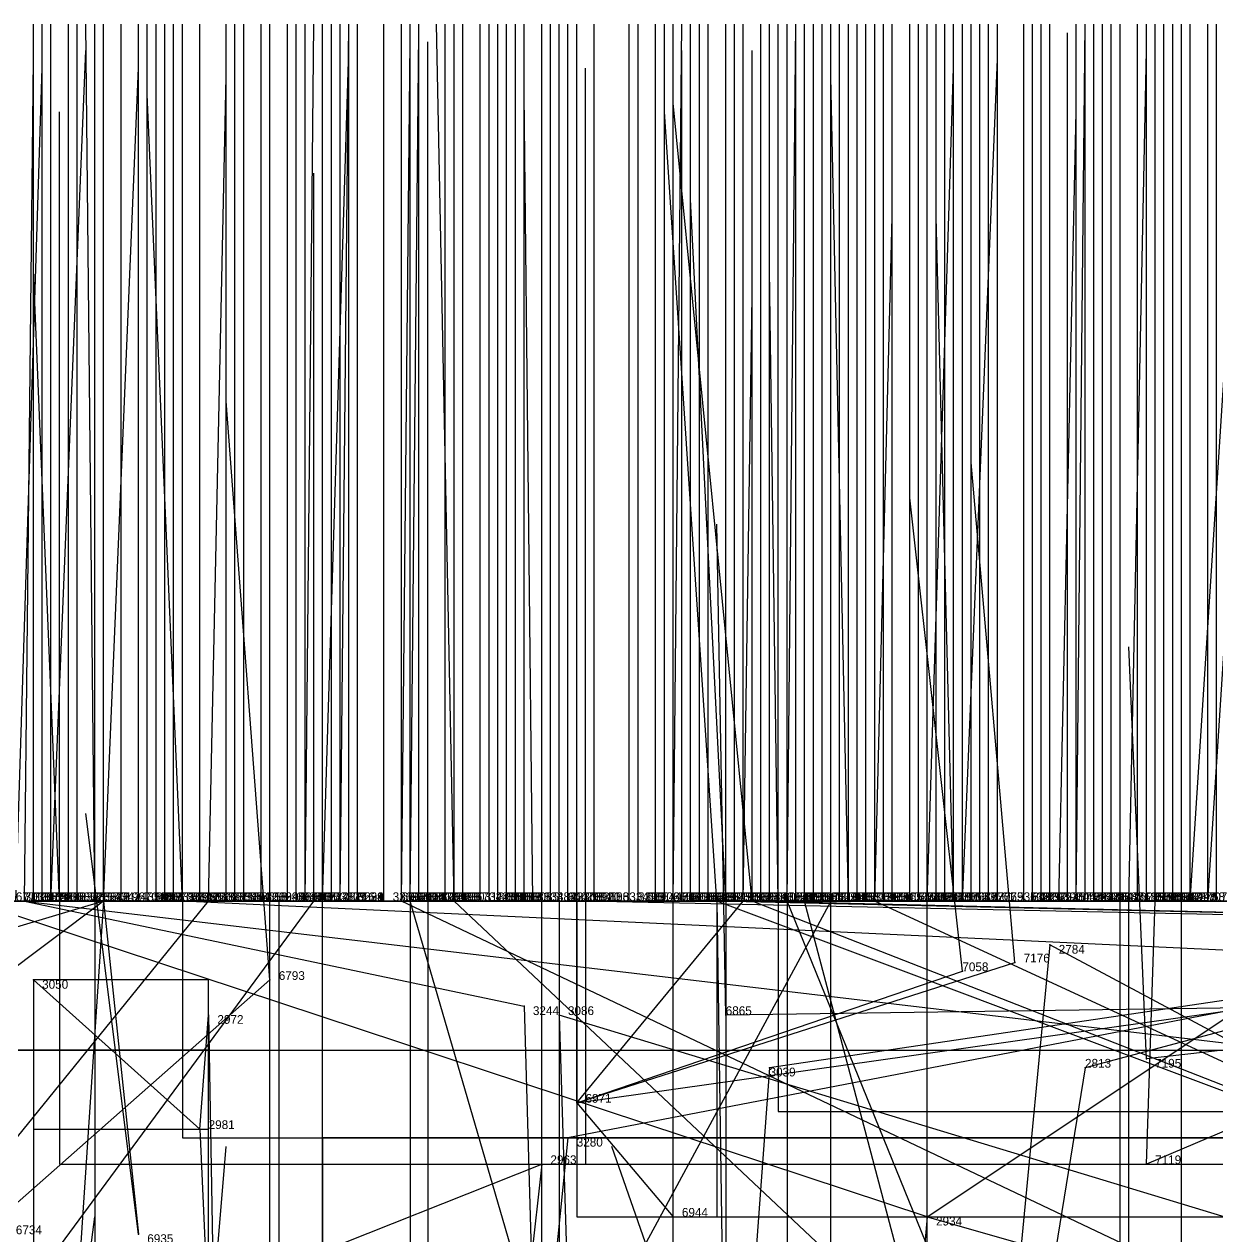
# Model space of a CAD drawing. Extents: x -0.07 to 1.1, y -0.07 to 1.1.
# Drawn here: x 0.151 to 0.287, y 0.9618 to 1.1 of the extents above; entities that cross this region are included whole.
import ezdxf

# ---------------------------------------------------------------- set-up
doc = ezdxf.new("R2010")
doc.units = 0
for name, color, linetype in [('Clients', 3, 'CONTINUOUS'), ('Facilities', 3, 'CONTINUOUS'), ('Facilities_lines', 3, 'CONTINUOUS'), ('Min_max_boxes', 1, 'CONTINUOUS'), ('Normals', 1, 'CONTINUOUS'), ('Source_points', 5, 'CONTINUOUS'), ('Text', 3, 'CONTINUOUS')]:
    doc.layers.add(name, color=color, linetype=linetype)

msp = doc.modelspace()

# ---------------------------------------------------------------- linework, layer by layer
at = {"layer": 'Clients', "color": 5}
for p in [(0.154, 1, 0.943), (0.155, 1, 0.002), (0.155, 1, 0.972), (0.159, 1, 0.077), (0.169, 1, 0.016), (0.172, 1, 0.961), (0.184, 1, 0.004), (0.185, 1, 0.958), (0.187, 1, 0.082), (0.194, 1, 0.942), (0.195, 1, 0.064), (0.195, 1, 0.906), (0.197, 1, 0.96), (0.204, 1, 0.095), (0.209, 1, 0.022), (0.215, 1, 0.961), (0.226, 1, 0.041), (0.23, 1, 0.001), (0.23, 1, 0.982), (0.231, 1, 0.01), (0.233, 1, 0.998), (0.234, 1, 0.045), (0.234, 1, 0.978), (0.237, 1, 0.995), (0.238, 1, 0.906), (0.24, 1, 0.922), (0.245, 1, 0.024), (0.248, 1, 0.006), (0.254, 1, 0.029), (0.256, 1, 0.034), (0.257, 1, 0.984), (0.258, 1, 0.962), (0.259, 1, 0.904), (0.268, 1, 0.098), (0.269, 1, 0.019), (0.27, 1, 0.93), (0.271, 1, 0.914), (0.277, 1, 0.95), (0.284, 1, 0.035), (0.268, 0.995), (0.264, 0.993, 1), (0.152, 0.991), (0.179, 0.991, 1), (0.258, 0.992, 1), (0.208, 0.988), (0.172, 0.987), (0.212, 0.987), (0.231, 0.987, 1), (0.279, 0.982, 1), (0.236, 0.981), (0.272, 0.981), (0.213, 0.973), (0.21, 0.97), (0.279, 0.97, 1), (0.225, 0.964, 1), (0.164, 0.962, 1)]:
    msp.add_point(p, dxfattribs=at)
at = {"layer": 'Facilities', "color": 3}
for p in [(0.151, 1, 0.034), (0.152, 1, 0.181), (0.153, 1, 0.456), (0.153, 1, 0.262), (0.154, 1, 0.476), (0.154, 1, 0.413), (0.154, 1, 0.819), (0.156, 1, 0.41), (0.156, 1, 0.816), (0.157, 1, 0.291), (0.159, 1, 0.131), (0.16, 1, 0.258), (0.16, 1, 0.601), (0.16, 1, 0.961), (0.162, 1, 0.345), (0.164, 1, 0.318), (0.164, 1, 0.696), (0.165, 1, 0.223), (0.165, 1, 0.205), (0.165, 1, 0.096), (0.165, 1, 0.245), (0.165, 1, 0.375), (0.165, 1, 0.411), (0.166, 1, 0.885), (0.167, 1, 0.715), (0.167, 1, 0.816), (0.168, 1, 0.439), (0.169, 1, 0.233), (0.169, 1, 0.484), (0.169, 1, 0.72), (0.169, 1, 0.782), (0.171, 1, 0.403), (0.171, 1, 0.29), (0.171, 1, 0.283), (0.171, 1, 0.685), (0.174, 1, 0.302), (0.175, 1, 0.419), (0.175, 1, 0.769), (0.176, 1, 0.235), (0.176, 1, 0.474), (0.176, 1, 0.891), (0.178, 1, 0.431), (0.178, 1, 0.518), (0.179, 1, 0.201), (0.179, 1, 0.46), (0.179, 1, 0.856), (0.181, 1, 0.907), (0.182, 1, 0.703), (0.182, 1, 0.867), (0.183, 1, 0.26), (0.183, 1, 0.371), (0.183, 1, 0.497), (0.183, 1, 0.912), (0.185, 1, 0.898), (0.186, 1, 0.305), (0.187, 1, 0.177), (0.188, 1, 0.163), (0.189, 1, 0.375), (0.189, 1, 0.674), (0.189, 1, 0.675), (0.189, 1, 0.557), (0.192, 1, 0.46), (0.194, 1, 0.579), (0.194, 1, 0.844), (0.195, 1, 0.295), (0.195, 1, 0.619), (0.196, 1, 0.222), (0.196, 1, 0.178), (0.196, 1, 0.359), (0.196, 1, 0.339), (0.196, 1, 0.596), (0.199, 1, 0.355), (0.199, 1, 0.744), (0.199, 1, 0.685), (0.199, 1, 0.784), (0.2, 1, 0.08), (0.2, 1, 0.263), (0.201, 1, 0.102), (0.201, 1, 0.444), (0.203, 1, 0.467), (0.204, 1, 0.103), (0.204, 1, 0.178), (0.205, 1, 0.584), (0.206, 1, 0.229), (0.206, 1, 0.44), (0.206, 1, 0.891), (0.206, 1, 0.79), (0.207, 1, 0.661), (0.208, 1, 0.154), (0.208, 1, 0.745), (0.21, 1, 0.38), (0.211, 1, 0.345), (0.212, 1, 0.753), (0.213, 1, 0.392), (0.214, 1, 0.111), (0.214, 1, 0.433), (0.216, 1, 0.136), (0.216, 1, 0.434), (0.216, 1, 0.454), (0.22, 1, 0.253), (0.22, 1, 0.42), (0.221, 1, 0.333), (0.221, 1, 0.342), (0.221, 1, 0.7), (0.221, 1, 0.815), (0.223, 1, 0.748), (0.224, 1, 0.273), (0.224, 1, 0.591), (0.225, 1, 0.353), (0.225, 1, 0.715), (0.225, 1, 0.749), (0.225, 1, 0.92), (0.227, 1, 0.395), (0.227, 1, 0.887), (0.228, 1, 0.622), (0.229, 1, 0.193), (0.229, 1, 0.573), (0.231, 1, 0.487), (0.231, 1, 0.588), (0.232, 1, 0.615), (0.233, 1, 0.236), (0.235, 1, 0.83), (0.236, 1, 0.556), (0.236, 1, 0.723), (0.237, 1, 0.194), (0.237, 1, 0.491), (0.237, 1, 0.681), (0.238, 1, 0.494), (0.238, 1, 0.643), (0.239, 1, 0.116), (0.239, 1, 0.401), (0.239, 1, 0.899), (0.24, 1, 0.213), (0.241, 1, 0.657), (0.242, 1, 0.472), (0.242, 1, 0.65), (0.243, 1, 0.088), (0.243, 1, 0.449), (0.243, 1, 0.306), (0.244, 1, 0.262), (0.244, 1, 0.378), (0.245, 1, 0.133), (0.245, 1, 0.453), (0.245, 1, 0.471), (0.245, 1, 0.608), (0.245, 1, 0.828), (0.246, 1, 0.638), (0.246, 1, 0.781), (0.247, 1, 0.392), (0.248, 1, 0.411), (0.248, 1, 0.385), (0.249, 1, 0.717), (0.249, 1, 0.575), (0.249, 1, 0.775), (0.25, 1, 0.286), (0.252, 1, 0.627), (0.252, 1, 0.695), (0.253, 1, 0.806), (0.254, 1, 0.343), (0.254, 1, 0.442), (0.254, 1, 0.547), (0.254, 1, 0.852), (0.255, 1, 0.617), (0.256, 1, 0.512), (0.257, 1, 0.302), (0.258, 1, 0.455), (0.259, 1, 0.355), (0.26, 1, 0.456), (0.261, 1, 0.198), (0.262, 1, 0.845), (0.265, 1, 0.45), (0.265, 1, 0.433), (0.266, 1, 0.413), (0.266, 1, 0.723), (0.267, 1, 0.108), (0.268, 1, 0.459), (0.271, 1, 0.752), (0.272, 1, 0.16), (0.273, 1, 0.24), (0.273, 1, 0.335), (0.273, 1, 0.511), (0.273, 1, 0.759), (0.273, 1, 0.834), (0.274, 1, 0.63), (0.275, 1, 0.215), (0.275, 1, 0.58), (0.276, 1, 0.719), (0.278, 1, 0.153), (0.278, 1, 0.43), (0.279, 1, 0.409), (0.279, 1, 0.587), (0.279, 1, 0.838), (0.28, 1, 0.344), (0.281, 1, 0.168), (0.281, 1, 0.265), (0.281, 1, 0.707), (0.281, 1, 0.793), (0.281, 1, 0.794), (0.282, 1, 0.451), (0.283, 1, 0.537), (0.284, 1, 0.132), (0.284, 1, 0.511), (0.286, 1, 0.037), (0.286, 1, 0.825), (0.287, 1, 0.2), (0.287, 1, 0.548), (0.214, 0.977, 1), (0.171, 0.974), (0.254, 0.964)]:
    msp.add_point(p, dxfattribs=at)
at = {"layer": 'Facilities_lines', "color": 3}
for p, q in [((0.16, 1, 0.961), (0, 0.952, 0.957)), ((0.16, 1, 0.961), (0.023, 1, 0.904)), ((0.036, 1, 0.948), (0.277, 1, 0.95)), ((0.16, 1, 0.961), (0.058, 1, 0.976)), ((0.151, 1, 0.034), (0.071, 1, 0.05)), ((0.16, 1, 0.961), (0.084, 1, 0.975)), ((0.093, 1, 0.175), (0.268, 1, 0.098)), ((0.165, 1, 0.096), (0.102, 1, 0.1)), ((0.181, 1, 0.907), (0.124, 1, 0.915)), ((0.127, 1, 0.982), (0.154, 1, 0.943)), ((0.127, 1, 0.982), (0.197, 1, 0.96)), ((0.129, 0.947, 1), (0.172, 1, 0.961)), ((0.16, 1, 0.961), (0.135, 1, 0.995)), ((0.16, 1, 0.961), (0.136, 0.982, 1)), ((0.142, 0.943), (0.184, 1, 0.004)), ((0.254, 0.964), (0.145, 1, 0.064)), ((0.16, 1, 0.961), (0.15, 1, 0.951)), ((0.151, 1, 0.034), (0.295, 0.983)), ((0.151, 1, 0.034), (0.208, 0.988)), ((0.286, 1, 0.037), (0.155, 1, 0.002)), ((0.35, 1, 0.974), (0.155, 1, 0.972)), ((0.16, 1, 0.961), (0.156, 0.94, 1)), ((0.2, 1, 0.08), (0.159, 1, 0.077)), ((0.16, 1, 0.961), (0.185, 1, 0.958)), ((0.16, 1, 0.961), (0.164, 0.962, 1)), ((0.165, 1, 0.096), (0.373, 1, 0.078)), ((0.317, 0.993), (0.169, 1, 0.016)), ((0.181, 1, 0.907), (0.259, 1, 0.904)), ((0.183, 1, 0.912), (0.195, 1, 0.906)), ((0.183, 1, 0.912), (0.381, 1, 0.903)), ((0.2, 1, 0.08), (0.187, 1, 0.082)), ((0.293, 0.953, 1), (0.194, 1, 0.942)), ((0.211, 0.945), (0.195, 1, 0.064)), ((0.243, 1, 0.088), (0.197, 0.915)), ((0.2, 1, 0.08), (0.283, 0.922)), ((0.243, 1, 0.088), (0.204, 1, 0.095)), ((0.286, 1, 0.037), (0.209, 1, 0.022)), ((0.214, 0.977, 1), (0.233, 1, 0.998)), ((0.214, 0.977, 1), (0.377, 1, 0.98)), ((0.403, 0.996, 1), (0.215, 1, 0.961)), ((0.286, 1, 0.037), (0.226, 1, 0.041)), ((0.326, 0.964), (0.23, 1, 0.001)), ((0.403, 0.996, 1), (0.23, 1, 0.982)), ((0.321, 1, 0.02), (0.231, 1, 0.01)), ((0.326, 0.964), (0.234, 1, 0.045)), ((0.403, 0.996, 1), (0.234, 1, 0.978)), ((0.397, 1, 0.991), (0.237, 1, 0.995)), ((0.273, 0.914, 1), (0.238, 1, 0.906)), ((0.258, 0.932, 1), (0.24, 1, 0.922)), ((0.286, 1, 0.037), (0.245, 1, 0.024)), ((0.326, 0.964), (0.248, 1, 0.006)), ((0.321, 1, 0.02), (0.254, 1, 0.029)), ((0.254, 0.964), (0.308, 1, 0.071)), ((0.321, 1, 0.02), (0.256, 1, 0.034)), ((0.397, 1, 0.991), (0.257, 1, 0.984)), ((0.35, 1, 0.974), (0.258, 1, 0.962)), ((0.321, 1, 0.02), (0.269, 1, 0.019)), ((0.488, 1, 0.928), (0.27, 1, 0.93)), ((0.355, 1, 0.908), (0.271, 1, 0.914)), ((0.35, 1, 0.974), (0.279, 0.97, 1)), ((0.286, 1, 0.037), (0.284, 1, 0.035)), ((0.286, 1, 0.037), (0.369, 1, 0.042)), ((0.326, 0.964), (0.268, 0.995)), ((0.403, 0.996, 1), (0.279, 0.982, 1)), ((0.317, 0.993), (0.213, 0.973)), ((0.214, 0.977, 1), (0.264, 0.993, 1)), ((0.317, 0.993), (0.236, 0.981)), ((0.317, 0.993), (0.272, 0.981)), ((0.129, 0.947, 1), (0.179, 0.991, 1)), ((0.171, 0.974), (0.152, 0.991)), ((0.214, 0.977, 1), (0.258, 0.992, 1)), ((0.376, 0.989, 1), (0.231, 0.987, 1)), ((0.171, 0.974), (0.172, 0.987)), ((0.324, 0.953), (0.212, 0.987)), ((0.214, 0.977, 1), (0.225, 0.964, 1)), ((0.142, 0.943), (0.21, 0.97)), ((0.254, 0.964), (0.268, 0.96))]:
    msp.add_line(p, q, dxfattribs=at)
at = {"layer": 'Min_max_boxes', "color": 1}
for p, q in [((0.225, 1, 0.9), (0, 1, 0.9)), ((0.225, 1, 1), (0, 1, 1)), ((0.185, 1, 0.904), (0, 1, 0.904)), ((0.185, 1, 1), (0, 1, 1)), ((0.179, 1, 0.947), (0, 1, 0.947)), ((0.179, 1, 1), (0, 1, 1)), ((0.225, 1, 0.939), (0, 1, 0.939)), ((0.225, 1, 1), (0, 1, 1)), ((0.277, 1, 0.948), (0, 1, 0.948)), ((0.277, 1, 1), (0, 1, 1)), ((0.013, 1, 0.943), (0.197, 1, 0.943)), ((0.197, 1, 0.943), (0.013, 1, 0.943)), ((0.013, 1, 0.998), (0.197, 1, 0.998)), ((0.197, 1, 0.998), (0.013, 1, 0.998)), ((0.21, 1), (0.061, 1)), ((0.21, 1, 0.047), (0.061, 1, 0.047)), ((0.295, 1), (0.071, 1)), ((0.295, 1, 0.05), (0.071, 1, 0.05)), ((0.416, 1, 0.922), (0.083, 1, 0.922)), ((0.416, 1, 1), (0.083, 1, 1)), ((0.093, 1, 0.098), (0.268, 1, 0.098)), ((0.268, 1, 0.098), (0.093, 1, 0.098)), ((0.093, 1, 0.175), (0.268, 1, 0.175)), ((0.268, 1, 0.175), (0.093, 1, 0.175)), ((0.102, 1, 0.078), (0.373, 1, 0.078)), ((0.373, 1, 0.078), (0.102, 1, 0.078)), ((0.102, 1, 0.1), (0.373, 1, 0.1)), ((0.373, 1, 0.1), (0.102, 1, 0.1)), ((0.124, 1, 0.904), (0.259, 1, 0.904)), ((0.259, 1, 0.904), (0.124, 1, 0.904)), ((0.124, 1, 0.915), (0.259, 1, 0.915)), ((0.259, 1, 0.915), (0.124, 1, 0.915)), ((0.308, 1), (0.145, 1)), ((0.308, 1, 0.071), (0.145, 1, 0.071)), ((0.155, 1, 0.002), (0.369, 1, 0.002)), ((0.369, 1, 0.002), (0.155, 1, 0.002)), ((0.155, 1, 0.002), (0.155, 1, 0.002)), ((0.155, 1, 0.042), (0.369, 1, 0.042)), ((0.369, 1, 0.042), (0.155, 1, 0.042)), ((0.155, 1, 0.042), (0.155, 1, 0.042)), ((0.155, 1, 0.002), (0.155, 1, 0.042)), ((0.155, 1, 0.002), (0.155, 1, 0.042)), ((0.4, 1, 0.951), (0.155, 1, 0.951)), ((0.155, 1, 0.951), (0.155, 0.97, 0.951)), ((0.4, 1, 1), (0.155, 1, 1)), ((0.155, 1, 1), (0.155, 0.97, 1)), ((0.155, 1, 0.951), (0.155, 1, 1)), ((0.283, 1), (0.159, 1)), ((0.159, 1), (0.159, 0.922)), ((0.283, 1, 0.082), (0.159, 1, 0.082)), ((0.159, 1, 0.082), (0.159, 0.922, 0.082)), ((0.159, 1), (0.159, 1, 0.082)), ((0.386, 1), (0.169, 1)), ((0.169, 1), (0.169, 0.973)), ((0.386, 1, 0.062), (0.169, 1, 0.062)), ((0.169, 1, 0.062), (0.169, 0.973, 0.062)), ((0.169, 1), (0.169, 1, 0.062)), ((0.179, 0.894, 0.947), (0.179, 1, 0.947)), ((0.179, 0.894, 1), (0.179, 1, 1)), ((0.179, 1, 0.947), (0.179, 1, 1)), ((0.418, 1, 0.942), (0.18, 1, 0.942)), ((0.18, 1, 0.942), (0.18, 0.922, 0.942)), ((0.418, 1, 1), (0.18, 1, 1)), ((0.18, 1, 1), (0.18, 0.922, 1)), ((0.18, 1, 0.942), (0.18, 1, 1)), ((0.183, 1, 0.903), (0.381, 1, 0.903)), ((0.381, 1, 0.903), (0.183, 1, 0.903)), ((0.183, 1, 0.903), (0.183, 1, 0.903)), ((0.183, 1, 0.912), (0.381, 1, 0.912)), ((0.381, 1, 0.912), (0.183, 1, 0.912)), ((0.183, 1, 0.912), (0.183, 1, 0.912)), ((0.183, 1, 0.903), (0.183, 1, 0.912)), ((0.183, 1, 0.903), (0.183, 1, 0.912)), ((0.185, 0.94, 0.904), (0.185, 1, 0.904)), ((0.185, 0.94, 1), (0.185, 1, 1)), ((0.185, 1, 0.904), (0.185, 1, 1)), ((0.254, 1), (0.195, 1)), ((0.195, 1), (0.195, 0.942)), ((0.254, 1, 0.064), (0.195, 1, 0.064)), ((0.195, 1, 0.064), (0.195, 0.942, 0.064)), ((0.195, 1), (0.195, 1, 0.064)), ((0.243, 1), (0.197, 1)), ((0.197, 1), (0.197, 0.915)), ((0.243, 1, 0.095), (0.197, 1, 0.095)), ((0.197, 1, 0.095), (0.197, 0.915, 0.095)), ((0.197, 1), (0.197, 1, 0.095)), ((0.197, 1, 0.943), (0.197, 1, 0.943)), ((0.197, 1, 0.998), (0.197, 1, 0.998)), ((0.197, 1, 0.943), (0.197, 1, 0.998)), ((0.197, 1, 0.943), (0.197, 1, 0.998)), ((0.21, 0.857), (0.21, 1)), ((0.21, 0.857, 0.047), (0.21, 1, 0.047)), ((0.21, 1), (0.21, 1, 0.047)), ((0.359, 1), (0.212, 1)), ((0.212, 1), (0.212, 0.942)), ((0.359, 1, 0.007), (0.212, 1, 0.007)), ((0.212, 1, 0.007), (0.212, 0.942, 0.007)), ((0.212, 1), (0.212, 1, 0.007)), ((0.377, 1, 0.98), (0.214, 1, 0.98)), ((0.214, 1, 0.98), (0.214, 0.964, 0.98)), ((0.377, 1, 1), (0.214, 1, 1)), ((0.214, 1, 1), (0.214, 0.964, 1)), ((0.214, 1, 0.98), (0.214, 1, 1)), ((0.62, 1, 0.954), (0.215, 1, 0.954)), ((0.215, 1, 0.954), (0.215, 0.97, 0.954)), ((0.62, 1, 1), (0.215, 1, 1)), ((0.215, 1, 1), (0.215, 0.97, 1)), ((0.215, 1, 0.954), (0.215, 1, 1)), ((0.225, 0.901, 0.9), (0.225, 1, 0.9)), ((0.225, 0.901, 1), (0.225, 1, 1)), ((0.225, 1, 0.9), (0.225, 1, 1)), ((0.225, 0.714, 0.939), (0.225, 1, 0.939)), ((0.225, 0.714, 1), (0.225, 1, 1)), ((0.225, 1, 0.939), (0.225, 1, 1)), ((0.455, 1), (0.23, 1)), ((0.23, 1), (0.23, 0.964)), ((0.455, 1, 0.054), (0.23, 1, 0.054)), ((0.23, 1, 0.054), (0.23, 0.964, 0.054)), ((0.23, 1), (0.23, 1, 0.054)), ((0.499, 1), (0.231, 1)), ((0.231, 1), (0.231, 0.953)), ((0.499, 1, 0.065), (0.231, 1, 0.065)), ((0.231, 1, 0.065), (0.231, 0.953, 0.065)), ((0.231, 1), (0.231, 1, 0.065)), ((0.559, 1, 0.966), (0.231, 1, 0.966)), ((0.231, 1, 0.966), (0.231, 0.957, 0.966)), ((0.559, 1, 1), (0.231, 1, 1)), ((0.231, 1, 1), (0.231, 0.957, 1)), ((0.231, 1, 0.966), (0.231, 1, 1)), ((0.505, 1, 0.978), (0.237, 1, 0.978)), ((0.237, 1, 0.978), (0.237, 0.976, 0.978)), ((0.505, 1, 1), (0.237, 1, 1)), ((0.237, 1, 1), (0.237, 0.976, 1)), ((0.237, 1, 0.978), (0.237, 1, 1)), ((0.276, 1, 0.906), (0.238, 1, 0.906)), ((0.238, 1, 0.906), (0.238, 0.913, 0.906)), ((0.276, 1, 1), (0.238, 1, 1)), ((0.238, 1, 1), (0.238, 0.913, 1)), ((0.238, 1, 0.906), (0.238, 1, 1)), ((0.243, 0.915), (0.243, 1)), ((0.243, 0.915, 0.095), (0.243, 1, 0.095)), ((0.243, 1), (0.243, 1, 0.095)), ((0.254, 0.942), (0.254, 1)), ((0.254, 0.942, 0.064), (0.254, 1, 0.064)), ((0.254, 1), (0.254, 1, 0.064)), ((0.259, 1, 0.904), (0.259, 1, 0.904)), ((0.259, 1, 0.915), (0.259, 1, 0.915)), ((0.259, 1, 0.904), (0.259, 1, 0.915)), ((0.259, 1, 0.904), (0.259, 1, 0.915)), ((0.268, 1, 0.098), (0.268, 1, 0.098)), ((0.268, 1, 0.175), (0.268, 1, 0.175)), ((0.268, 1, 0.098), (0.268, 1, 0.175)), ((0.268, 1, 0.098), (0.268, 1, 0.175)), ((0.27, 1, 0.917), (0.576, 1, 0.917)), ((0.576, 1, 0.917), (0.27, 1, 0.917)), ((0.27, 1, 0.917), (0.27, 1, 0.917)), ((0.27, 1, 0.93), (0.576, 1, 0.93)), ((0.576, 1, 0.93), (0.27, 1, 0.93)), ((0.27, 1, 0.93), (0.27, 1, 0.93)), ((0.27, 1, 0.917), (0.27, 1, 0.93)), ((0.27, 1, 0.917), (0.27, 1, 0.93)), ((0.271, 1, 0.908), (0.409, 1, 0.908)), ((0.409, 1, 0.908), (0.271, 1, 0.908)), ((0.271, 1, 0.908), (0.271, 1, 0.908)), ((0.271, 1, 0.915), (0.409, 1, 0.915)), ((0.409, 1, 0.915), (0.271, 1, 0.915)), ((0.271, 1, 0.915), (0.271, 1, 0.915)), ((0.271, 1, 0.908), (0.271, 1, 0.915)), ((0.271, 1, 0.908), (0.271, 1, 0.915)), ((0.276, 0.913, 0.906), (0.276, 1, 0.906)), ((0.276, 0.913, 1), (0.276, 1, 1)), ((0.276, 1, 0.906), (0.276, 1, 1)), ((0.277, 0.9, 0.948), (0.277, 1, 0.948)), ((0.277, 0.9, 1), (0.277, 1, 1)), ((0.277, 1, 0.948), (0.277, 1, 1)), ((0.283, 0.922), (0.283, 1)), ((0.283, 0.922, 0.082), (0.283, 1, 0.082)), ((0.283, 1), (0.283, 1, 0.082)), ((0.172, 0.991), (0.152, 0.991)), ((0.152, 0.991), (0.152, 0.974)), ((0.172, 0.991), (0.152, 0.991)), ((0.152, 0.991), (0.152, 0.974)), ((0.152, 0.991), (0.152, 0.991)), ((0.172, 0.974), (0.172, 0.991)), ((0.172, 0.974), (0.172, 0.991)), ((0.172, 0.991), (0.172, 0.991)), ((0.172, 0.983, 0.99), (0, 0.983, 0.99)), ((0.172, 0.983, 1), (0, 0.983, 1)), ((0.071, 0.983), (0.295, 0.983)), ((0.071, 0.983, 0.05), (0.295, 0.983, 0.05)), ((0.172, 0.788, 0.99), (0.172, 0.983, 0.99)), ((0.172, 0.788, 1), (0.172, 0.983, 1)), ((0.172, 0.983, 0.99), (0.172, 0.983, 1)), ((0.237, 0.976, 0.978), (0.505, 0.976, 0.978)), ((0.237, 0.976, 1), (0.505, 0.976, 1)), ((0.237, 0.976, 0.978), (0.237, 0.976, 1)), ((0.152, 0.974), (0.172, 0.974)), ((0.152, 0.974), (0.172, 0.974)), ((0.152, 0.974), (0.152, 0.974)), ((0.169, 0.973), (0.386, 0.973)), ((0.169, 0.973, 0.062), (0.386, 0.973, 0.062)), ((0.169, 0.973), (0.169, 0.973, 0.062)), ((0.172, 0.974), (0.172, 0.974)), ((0.557, 0.973, 1), (0.185, 0.973, 1)), ((0.185, 0.973, 1), (0.185, 0.937, 1)), ((0.557, 0.973, 1), (0.185, 0.973, 1)), ((0.185, 0.973, 1), (0.185, 0.937, 1)), ((0.185, 0.973, 1), (0.185, 0.973, 1)), ((0.155, 0.97, 0.951), (0.4, 0.97, 0.951)), ((0.155, 0.97, 1), (0.4, 0.97, 1)), ((0.155, 0.97, 0.951), (0.155, 0.97, 1)), ((0.215, 0.97, 0.954), (0.62, 0.97, 0.954)), ((0.215, 0.97, 1), (0.62, 0.97, 1)), ((0.215, 0.97, 0.954), (0.215, 0.97, 1)), ((0.214, 0.964, 0.98), (0.377, 0.964, 0.98)), ((0.214, 0.964, 1), (0.377, 0.964, 1)), ((0.214, 0.964, 0.98), (0.214, 0.964, 1)), ((0.23, 0.964), (0.455, 0.964)), ((0.23, 0.964, 0.054), (0.455, 0.964, 0.054)), ((0.23, 0.964), (0.23, 0.964, 0.054))]:
    msp.add_line(p, q, dxfattribs=at)
at = {"layer": 'Normals', "color": 1}
for p, q in [((0.152, 1, 0.181), (0.152, 1.1, 0.181)), ((0.153, 1, 0.456), (0.153, 1.1, 0.456)), ((0.153, 1, 0.262), (0.153, 1.1, 0.262)), ((0.154, 1, 0.476), (0.154, 1.1, 0.476)), ((0.154, 1, 0.413), (0.154, 1.1, 0.413)), ((0.154, 1, 0.819), (0.154, 1.1, 0.819)), ((0.156, 1, 0.41), (0.156, 1.1, 0.41)), ((0.156, 1, 0.816), (0.156, 1.1, 0.816)), ((0.157, 1, 0.291), (0.157, 1.1, 0.291)), ((0.159, 1, 0.077), (0.158, 1.1, 0.067)), ((0.159, 1, 0.131), (0.159, 1.1, 0.131)), ((0.16, 1, 0.258), (0.16, 1.1, 0.258)), ((0.16, 1, 0.601), (0.16, 1.1, 0.601)), ((0.162, 1, 0.345), (0.162, 1.1, 0.345)), ((0.164, 1, 0.318), (0.164, 1.1, 0.318)), ((0.164, 1, 0.696), (0.164, 1.1, 0.696)), ((0.165, 1, 0.223), (0.165, 1.1, 0.223)), ((0.165, 1, 0.205), (0.165, 1.1, 0.205)), ((0.165, 1, 0.096), (0.165, 1.1, 0.094)), ((0.165, 1, 0.245), (0.165, 1.1, 0.245)), ((0.165, 1, 0.375), (0.165, 1.1, 0.375)), ((0.165, 1, 0.411), (0.165, 1.1, 0.411)), ((0.166, 1, 0.885), (0.166, 1.1, 0.885)), ((0.167, 1, 0.715), (0.167, 1.1, 0.715)), ((0.167, 1, 0.816), (0.167, 1.1, 0.816)), ((0.168, 1, 0.439), (0.168, 1.1, 0.439)), ((0.169, 1, 0.233), (0.169, 1.1, 0.233)), ((0.169, 1, 0.484), (0.169, 1.1, 0.484)), ((0.169, 1, 0.72), (0.169, 1.1, 0.72)), ((0.169, 1, 0.782), (0.169, 1.1, 0.782)), ((0.171, 1, 0.403), (0.171, 1.1, 0.403)), ((0.171, 1, 0.29), (0.171, 1.1, 0.29)), ((0.171, 1, 0.283), (0.171, 1.1, 0.283)), ((0.171, 1, 0.685), (0.171, 1.1, 0.685)), ((0.174, 1, 0.302), (0.174, 1.1, 0.302)), ((0.175, 1, 0.419), (0.175, 1.1, 0.419)), ((0.175, 1, 0.769), (0.175, 1.1, 0.769)), ((0.176, 1, 0.235), (0.176, 1.1, 0.235)), ((0.176, 1, 0.474), (0.176, 1.1, 0.474)), ((0.176, 1, 0.891), (0.176, 1.1, 0.891)), ((0.178, 1, 0.431), (0.178, 1.1, 0.431)), ((0.178, 1, 0.518), (0.178, 1.1, 0.518)), ((0.179, 1, 0.201), (0.179, 1.1, 0.201)), ((0.179, 1, 0.46), (0.179, 1.1, 0.46)), ((0.179, 1, 0.856), (0.179, 1.1, 0.856)), ((0.181, 1, 0.907), (0.181, 1.1, 0.908)), ((0.182, 1, 0.703), (0.182, 1.1, 0.703)), ((0.182, 1, 0.867), (0.182, 1.1, 0.867)), ((0.183, 1, 0.26), (0.183, 1.1, 0.26)), ((0.183, 1, 0.371), (0.183, 1.1, 0.371)), ((0.183, 1, 0.497), (0.183, 1.1, 0.497)), ((0.183, 1, 0.912), (0.184, 1.1, 0.914)), ((0.185, 1, 0.898), (0.185, 1.1, 0.898)), ((0.186, 1, 0.305), (0.186, 1.1, 0.305)), ((0.187, 1, 0.082), (0.188, 1.1, 0.075)), ((0.187, 1, 0.177), (0.187, 1.1, 0.177)), ((0.188, 1, 0.163), (0.188, 1.1, 0.163)), ((0.189, 1, 0.375), (0.189, 1.1, 0.375)), ((0.189, 1, 0.674), (0.189, 1.1, 0.674)), ((0.189, 1, 0.675), (0.189, 1.1, 0.675)), ((0.189, 1, 0.557), (0.189, 1.1, 0.557)), ((0.192, 1, 0.46), (0.192, 1.1, 0.46)), ((0.194, 1, 0.579), (0.194, 1.1, 0.579)), ((0.194, 1, 0.844), (0.194, 1.1, 0.844)), ((0.195, 1, 0.295), (0.195, 1.1, 0.295)), ((0.195, 1, 0.619), (0.195, 1.1, 0.619)), ((0.195, 1, 0.906), (0.195, 1.1, 0.909)), ((0.196, 1, 0.222), (0.196, 1.1, 0.222)), ((0.196, 1, 0.178), (0.196, 1.1, 0.178)), ((0.196, 1, 0.359), (0.196, 1.1, 0.359)), ((0.196, 1, 0.339), (0.196, 1.1, 0.339)), ((0.196, 1, 0.596), (0.196, 1.1, 0.596)), ((0.2, 1, 0.08), (0.198, 1.1, 0.073)), ((0.199, 1, 0.355), (0.199, 1.1, 0.355)), ((0.199, 1, 0.744), (0.199, 1.1, 0.744)), ((0.199, 1, 0.685), (0.199, 1.1, 0.685)), ((0.199, 1, 0.784), (0.199, 1.1, 0.784)), ((0.2, 1, 0.263), (0.2, 1.1, 0.263)), ((0.201, 1, 0.102), (0.201, 1.1, 0.102)), ((0.201, 1, 0.444), (0.201, 1.1, 0.444)), ((0.203, 1, 0.467), (0.203, 1.1, 0.467)), ((0.204, 1, 0.095), (0.204, 1.1, 0.092)), ((0.204, 1, 0.103), (0.204, 1.1, 0.103)), ((0.204, 1, 0.178), (0.204, 1.1, 0.178)), ((0.205, 1, 0.584), (0.205, 1.1, 0.584)), ((0.206, 1, 0.229), (0.206, 1.1, 0.229)), ((0.206, 1, 0.44), (0.206, 1.1, 0.44)), ((0.206, 1, 0.891), (0.206, 1.1, 0.891)), ((0.206, 1, 0.79), (0.206, 1.1, 0.79)), ((0.207, 1, 0.661), (0.207, 1.1, 0.661)), ((0.208, 1, 0.154), (0.208, 1.1, 0.154)), ((0.208, 1, 0.745), (0.208, 1.1, 0.745)), ((0.21, 1, 0.38), (0.21, 1.1, 0.38)), ((0.211, 1, 0.345), (0.211, 1.1, 0.345)), ((0.212, 1, 0.753), (0.212, 1.1, 0.753)), ((0.213, 1, 0.392), (0.213, 1.1, 0.392)), ((0.214, 1, 0.111), (0.214, 1.1, 0.111)), ((0.214, 1, 0.433), (0.214, 1.1, 0.433)), ((0.216, 1, 0.136), (0.216, 1.1, 0.136)), ((0.216, 1, 0.434), (0.216, 1.1, 0.434)), ((0.216, 1, 0.454), (0.216, 1.1, 0.454)), ((0.22, 1, 0.253), (0.22, 1.1, 0.253)), ((0.22, 1, 0.42), (0.22, 1.1, 0.42)), ((0.221, 1, 0.333), (0.221, 1.1, 0.333)), ((0.221, 1, 0.342), (0.221, 1.1, 0.342)), ((0.221, 1, 0.7), (0.221, 1.1, 0.7)), ((0.221, 1, 0.815), (0.221, 1.1, 0.815)), ((0.223, 1, 0.748), (0.223, 1.1, 0.748)), ((0.224, 1, 0.273), (0.224, 1.1, 0.273)), ((0.224, 1, 0.591), (0.224, 1.1, 0.591)), ((0.225, 1, 0.353), (0.225, 1.1, 0.353)), ((0.225, 1, 0.715), (0.225, 1.1, 0.715)), ((0.225, 1, 0.749), (0.225, 1.1, 0.749)), ((0.225, 1, 0.92), (0.226, 1.1, 0.928)), ((0.227, 1, 0.395), (0.227, 1.1, 0.395)), ((0.227, 1, 0.887), (0.227, 1.1, 0.887)), ((0.228, 1, 0.622), (0.228, 1.1, 0.622)), ((0.229, 1, 0.193), (0.229, 1.1, 0.193)), ((0.229, 1, 0.573), (0.229, 1.1, 0.573)), ((0.231, 1, 0.487), (0.231, 1.1, 0.487)), ((0.231, 1, 0.588), (0.231, 1.1, 0.588)), ((0.232, 1, 0.615), (0.232, 1.1, 0.615)), ((0.233, 1, 0.236), (0.233, 1.1, 0.236)), ((0.235, 1, 0.83), (0.235, 1.1, 0.83)), ((0.236, 1, 0.556), (0.236, 1.1, 0.556)), ((0.236, 1, 0.723), (0.236, 1.1, 0.723)), ((0.237, 1, 0.194), (0.237, 1.1, 0.194)), ((0.237, 1, 0.491), (0.237, 1.1, 0.491)), ((0.237, 1, 0.681), (0.237, 1.1, 0.681)), ((0.238, 1, 0.494), (0.238, 1.1, 0.494)), ((0.238, 1, 0.643), (0.238, 1.1, 0.643)), ((0.238, 1, 0.906), (0.239, 1.1, 0.908)), ((0.239, 1, 0.116), (0.239, 1.1, 0.116)), ((0.239, 1, 0.401), (0.239, 1.1, 0.401)), ((0.239, 1, 0.899), (0.239, 1.1, 0.899)), ((0.24, 1, 0.213), (0.24, 1.1, 0.213)), ((0.241, 1, 0.657), (0.241, 1.1, 0.657)), ((0.242, 1, 0.472), (0.242, 1.1, 0.472)), ((0.242, 1, 0.65), (0.242, 1.1, 0.65)), ((0.243, 1, 0.088), (0.243, 1.1, 0.085)), ((0.243, 1, 0.449), (0.243, 1.1, 0.449)), ((0.243, 1, 0.306), (0.243, 1.1, 0.306)), ((0.244, 1, 0.262), (0.244, 1.1, 0.262)), ((0.244, 1, 0.378), (0.244, 1.1, 0.378)), ((0.245, 1, 0.133), (0.245, 1.1, 0.133)), ((0.245, 1, 0.453), (0.245, 1.1, 0.453)), ((0.245, 1, 0.471), (0.245, 1.1, 0.471)), ((0.245, 1, 0.608), (0.245, 1.1, 0.608)), ((0.245, 1, 0.828), (0.245, 1.1, 0.828)), ((0.246, 1, 0.638), (0.246, 1.1, 0.638)), ((0.246, 1, 0.781), (0.246, 1.1, 0.781)), ((0.247, 1, 0.392), (0.247, 1.1, 0.392)), ((0.248, 1, 0.411), (0.248, 1.1, 0.411)), ((0.248, 1, 0.385), (0.248, 1.1, 0.385)), ((0.249, 1, 0.717), (0.249, 1.1, 0.717)), ((0.249, 1, 0.575), (0.249, 1.1, 0.575)), ((0.249, 1, 0.775), (0.249, 1.1, 0.775)), ((0.25, 1, 0.286), (0.25, 1.1, 0.286)), ((0.252, 1, 0.627), (0.252, 1.1, 0.627)), ((0.252, 1, 0.695), (0.252, 1.1, 0.695)), ((0.253, 1, 0.806), (0.253, 1.1, 0.806)), ((0.254, 1, 0.343), (0.254, 1.1, 0.343)), ((0.254, 1, 0.442), (0.254, 1.1, 0.442)), ((0.254, 1, 0.547), (0.254, 1.1, 0.547)), ((0.254, 1, 0.852), (0.254, 1.1, 0.852)), ((0.255, 1, 0.617), (0.255, 1.1, 0.617)), ((0.256, 1, 0.512), (0.256, 1.1, 0.512)), ((0.257, 1, 0.302), (0.257, 1.1, 0.302)), ((0.258, 1, 0.455), (0.258, 1.1, 0.455)), ((0.259, 1, 0.355), (0.259, 1.1, 0.355)), ((0.259, 1, 0.904), (0.259, 1.1, 0.904)), ((0.26, 1, 0.456), (0.26, 1.1, 0.456)), ((0.261, 1, 0.198), (0.261, 1.1, 0.198)), ((0.262, 1, 0.845), (0.262, 1.1, 0.845)), ((0.265, 1, 0.45), (0.265, 1.1, 0.45)), ((0.265, 1, 0.433), (0.265, 1.1, 0.433)), ((0.266, 1, 0.413), (0.266, 1.1, 0.413)), ((0.266, 1, 0.723), (0.266, 1.1, 0.723)), ((0.267, 1, 0.108), (0.267, 1.1, 0.108)), ((0.268, 1, 0.098), (0.268, 1.1, 0.097)), ((0.268, 1, 0.459), (0.268, 1.1, 0.459)), ((0.271, 1, 0.752), (0.271, 1.1, 0.752)), ((0.271, 1, 0.914), (0.272, 1.1, 0.919)), ((0.272, 1, 0.16), (0.272, 1.1, 0.16)), ((0.273, 1, 0.24), (0.273, 1.1, 0.24)), ((0.273, 1, 0.335), (0.273, 1.1, 0.335)), ((0.273, 1, 0.511), (0.273, 1.1, 0.511)), ((0.273, 1, 0.759), (0.273, 1.1, 0.759)), ((0.273, 1, 0.834), (0.273, 1.1, 0.834)), ((0.274, 1, 0.63), (0.274, 1.1, 0.63)), ((0.275, 1, 0.215), (0.275, 1.1, 0.215)), ((0.275, 1, 0.58), (0.275, 1.1, 0.58)), ((0.276, 1, 0.719), (0.276, 1.1, 0.719)), ((0.278, 1, 0.153), (0.278, 1.1, 0.153)), ((0.278, 1, 0.43), (0.278, 1.1, 0.43)), ((0.279, 1, 0.409), (0.279, 1.1, 0.409)), ((0.279, 1, 0.587), (0.279, 1.1, 0.587)), ((0.279, 1, 0.838), (0.279, 1.1, 0.838)), ((0.28, 1, 0.344), (0.28, 1.1, 0.344)), ((0.281, 1, 0.168), (0.281, 1.1, 0.168)), ((0.281, 1, 0.265), (0.281, 1.1, 0.265)), ((0.281, 1, 0.707), (0.281, 1.1, 0.707)), ((0.281, 1, 0.793), (0.281, 1.1, 0.793)), ((0.281, 1, 0.794), (0.281, 1.1, 0.794)), ((0.282, 1, 0.451), (0.282, 1.1, 0.451)), ((0.283, 1, 0.537), (0.283, 1.1, 0.537)), ((0.284, 1, 0.132), (0.284, 1.1, 0.132)), ((0.284, 1, 0.511), (0.284, 1.1, 0.511)), ((0.286, 1, 0.825), (0.286, 1.1, 0.825)), ((0.287, 1, 0.2), (0.287, 1.1, 0.2)), ((0.287, 1, 0.548), (0.287, 1.1, 0.548)), ((0.195, 1, 0.064), (0.196, 1.099, 0.053)), ((0.24, 1, 0.922), (0.24, 1.099, 0.933)), ((0.27, 1, 0.93), (0.27, 1.099, 0.94)), ((0.194, 1, 0.942), (0.195, 1.098, 0.96)), ((0.197, 1, 0.96), (0.197, 1.098, 0.982)), ((0.151, 1, 0.034), (0.152, 1.096, 0.007)), ((0.154, 1, 0.943), (0.158, 1.097, 0.968)), ((0.185, 1, 0.958), (0.188, 1.097, 0.984)), ((0.226, 1, 0.041), (0.226, 1.097, 0.015)), ((0.234, 1, 0.045), (0.234, 1.097, 0.022)), ((0.258, 1, 0.962), (0.262, 1.096, 0.988)), ((0.277, 1, 0.95), (0.279, 1.097, 0.975)), ((0.15, 1, 0.951), (0.153, 1.095, 0.983)), ((0.16, 1, 0.961), (0.164, 1.095, 0.993)), ((0.215, 1, 0.961), (0.215, 1.095, 0.993)), ((0.254, 1, 0.029), (0.257, 1.095, -0.002)), ((0.256, 1, 0.034), (0.256, 1.095, 0.004)), ((0.172, 1, 0.961), (0.174, 1.094, 0.994)), ((0.245, 1, 0.024), (0.243, 1.094, -0.011)), ((0.284, 1, 0.035), (0.29, 1.093, -0.002)), ((0.286, 1, 0.037), (0.292, 1.093, 0.001)), ((0.169, 1, 0.016), (0.165, 1.092, -0.022)), ((0.209, 1, 0.022), (0.208, 1.092, -0.016)), ((0.234, 1, 0.978), (0.225, 1.091, 1.017)), ((0.155, 1, 0.972), (0.155, 1.09, 1.015)), ((0.23, 1, 0.982), (0.224, 1.09, 1.026)), ((0.269, 1, 0.019), (0.271, 1.09, -0.025)), ((0.184, 1, 0.004), (0.184, 1.083, -0.052)), ((0.231, 1, 0.01), (0.227, 1.08, -0.049)), ((0.248, 1, 0.006), (0.25, 1.078, -0.058)), ((0.257, 1, 0.984), (0.255, 1.078, 1.047)), ((0.155, 1, 0.002), (0.152, 1.072, -0.068)), ((0.237, 1, 0.995), (0.236, 1.072, 1.064)), ((0.233, 1, 0.998), (0.234, 1.069, 1.07)), ((0.179, 0.991, 1), (0.174, 1.057, 1.075)), ((0.264, 0.993, 1), (0.259, 1.05, 1.082)), ((0.258, 0.992, 1), (0.252, 1.046, 1.084)), ((0.231, 0.987, 1), (0.23, 1.043, 1.083)), ((0.279, 0.982, 1), (0.277, 1.029, 1.088)), ((0.214, 0.977, 1), (0.214, 1.022, 1.09)), ((0.164, 0.962, 1), (0.158, 1.01, 1.087)), ((0.225, 0.964, 1), (0.225, 1, 1.093)), ((0.23, 1, 0.001), (0.231, 0.931, 0.073)), ((0.279, 0.97, 1), (0.28, 1, 1.095)), ((0.268, 0.995), (0.263, 0.943, 0.085)), ((0.152, 0.991), (0.152, 0.922, 0.073)), ((0.208, 0.988), (0.21, 0.918, 0.072)), ((0.172, 0.987), (0.173, 0.93, 0.082)), ((0.212, 0.987), (0.214, 0.922, 0.076)), ((0.236, 0.981), (0.233, 0.94, 0.091)), ((0.272, 0.981), (0.266, 0.944, 0.093)), ((0.171, 0.974), (0.173, 0.929, 0.089)), ((0.213, 0.973), (0.209, 0.934, 0.092)), ((0.172, 0.948, 1), (0.174, 0.972, 1.097)), ((0.225, 0.952, 1), (0.218, 0.972, 1.098)), ((0.21, 0.97), (0.206, 0.934, 0.093)), ((0.156, 0.94, 1), (0.159, 0.964, 1.097)), ((0.254, 0.964), (0.252, 0.941, 0.097))]:
    msp.add_line(p, q, dxfattribs=at)
at = {"layer": 'Source_points', "color": 5}
for p in [(0.151, 1, 0.034), (0.152, 1, 0.181), (0.153, 1, 0.456), (0.153, 1, 0.262), (0.154, 1, 0.476), (0.154, 1, 0.413), (0.154, 1, 0.819), (0.154, 1, 0.943), (0.155, 1, 0.002), (0.155, 1, 0.972), (0.156, 1, 0.41), (0.156, 1, 0.816), (0.157, 1, 0.291), (0.159, 1, 0.077), (0.159, 1, 0.131), (0.16, 1, 0.258), (0.16, 1, 0.601), (0.16, 1, 0.961), (0.162, 1, 0.345), (0.164, 1, 0.318), (0.164, 1, 0.696), (0.165, 1, 0.223), (0.165, 1, 0.205), (0.165, 1, 0.096), (0.165, 1, 0.245), (0.165, 1, 0.375), (0.165, 1, 0.411), (0.166, 1, 0.885), (0.167, 1, 0.715), (0.167, 1, 0.816), (0.168, 1, 0.439), (0.169, 1, 0.233), (0.169, 1, 0.016), (0.169, 1, 0.484), (0.169, 1, 0.72), (0.169, 1, 0.782), (0.171, 1, 0.403), (0.171, 1, 0.29), (0.171, 1, 0.283), (0.171, 1, 0.685), (0.172, 1, 0.961), (0.174, 1, 0.302), (0.175, 1, 0.419), (0.175, 1, 0.769), (0.176, 1, 0.235), (0.176, 1, 0.474), (0.176, 1, 0.891), (0.178, 1, 0.431), (0.178, 1, 0.518), (0.179, 1, 0.201), (0.179, 1, 0.46), (0.179, 1, 0.856), (0.181, 1, 0.907), (0.182, 1, 0.703), (0.182, 1, 0.867), (0.183, 1, 0.26), (0.183, 1, 0.371), (0.183, 1, 0.497), (0.183, 1, 0.912), (0.184, 1, 0.004), (0.185, 1, 0.898), (0.185, 1, 0.958), (0.186, 1, 0.305), (0.187, 1, 0.082), (0.187, 1, 0.177), (0.188, 1, 0.163), (0.189, 1, 0.375), (0.189, 1, 0.674), (0.189, 1, 0.675), (0.189, 1, 0.557), (0.192, 1, 0.46), (0.194, 1, 0.579), (0.194, 1, 0.942), (0.194, 1, 0.844), (0.195, 1, 0.064), (0.195, 1, 0.295), (0.195, 1, 0.619), (0.195, 1, 0.906), (0.196, 1, 0.222), (0.196, 1, 0.178), (0.196, 1, 0.359), (0.196, 1, 0.339), (0.196, 1, 0.596), (0.197, 1, 0.96), (0.199, 1, 0.355), (0.199, 1, 0.744), (0.199, 1, 0.685), (0.199, 1, 0.784), (0.2, 1, 0.08), (0.2, 1, 0.263), (0.201, 1, 0.102), (0.201, 1, 0.444), (0.203, 1, 0.467), (0.204, 1, 0.095), (0.204, 1, 0.103), (0.204, 1, 0.178), (0.205, 1, 0.584), (0.206, 1, 0.229), (0.206, 1, 0.44), (0.206, 1, 0.891), (0.206, 1, 0.79), (0.207, 1, 0.661), (0.208, 1, 0.154), (0.208, 1, 0.745), (0.209, 1, 0.022), (0.21, 1, 0.38), (0.211, 1, 0.345), (0.212, 1, 0.753), (0.213, 1, 0.392), (0.214, 1, 0.111), (0.214, 1, 0.433), (0.215, 1, 0.961), (0.216, 1, 0.136), (0.216, 1, 0.434), (0.216, 1, 0.454), (0.22, 1, 0.253), (0.22, 1, 0.42), (0.221, 1, 0.333), (0.221, 1, 0.342), (0.221, 1, 0.7), (0.221, 1, 0.815), (0.223, 1, 0.748), (0.224, 1, 0.273), (0.224, 1, 0.591), (0.225, 1, 0.353), (0.225, 1, 0.715), (0.225, 1, 0.749), (0.225, 1, 0.92), (0.226, 1, 0.041), (0.227, 1, 0.395), (0.227, 1, 0.887), (0.228, 1, 0.622), (0.229, 1, 0.193), (0.229, 1, 0.573), (0.23, 1, 0.001), (0.23, 1, 0.982), (0.231, 1, 0.01), (0.231, 1, 0.487), (0.231, 1, 0.588), (0.232, 1, 0.615), (0.233, 1, 0.236), (0.233, 1, 0.998), (0.234, 1, 0.045), (0.234, 1, 0.978), (0.235, 1, 0.83), (0.236, 1, 0.556), (0.236, 1, 0.723), (0.237, 1, 0.194), (0.237, 1, 0.491), (0.237, 1, 0.681), (0.237, 1, 0.995), (0.238, 1, 0.494), (0.238, 1, 0.643), (0.238, 1, 0.906), (0.239, 1, 0.116), (0.239, 1, 0.401), (0.239, 1, 0.899), (0.24, 1, 0.213), (0.24, 1, 0.922), (0.241, 1, 0.657), (0.242, 1, 0.472), (0.242, 1, 0.65), (0.243, 1, 0.088), (0.243, 1, 0.449), (0.243, 1, 0.306), (0.244, 1, 0.262), (0.244, 1, 0.378), (0.245, 1, 0.133), (0.245, 1, 0.024), (0.245, 1, 0.453), (0.245, 1, 0.471), (0.245, 1, 0.608), (0.245, 1, 0.828), (0.246, 1, 0.638), (0.246, 1, 0.781), (0.247, 1, 0.392), (0.248, 1, 0.006), (0.248, 1, 0.411), (0.248, 1, 0.385), (0.249, 1, 0.717), (0.249, 1, 0.575), (0.249, 1, 0.775), (0.25, 1, 0.286), (0.252, 1, 0.627), (0.252, 1, 0.695), (0.253, 1, 0.806), (0.254, 1, 0.029), (0.254, 1, 0.343), (0.254, 1, 0.442), (0.254, 1, 0.547), (0.254, 1, 0.852), (0.255, 1, 0.617), (0.256, 1, 0.034), (0.256, 1, 0.512), (0.257, 1, 0.302), (0.257, 1, 0.984), (0.258, 1, 0.455), (0.258, 1, 0.962), (0.259, 1, 0.355), (0.259, 1, 0.904), (0.26, 1, 0.456), (0.261, 1, 0.198), (0.262, 1, 0.845), (0.265, 1, 0.45), (0.265, 1, 0.433), (0.266, 1, 0.413), (0.266, 1, 0.723), (0.267, 1, 0.108), (0.268, 1, 0.098), (0.268, 1, 0.459), (0.269, 1, 0.019), (0.27, 1, 0.93), (0.271, 1, 0.752), (0.271, 1, 0.914), (0.272, 1, 0.16), (0.273, 1, 0.24), (0.273, 1, 0.335), (0.273, 1, 0.511), (0.273, 1, 0.759), (0.273, 1, 0.834), (0.274, 1, 0.63), (0.275, 1, 0.215), (0.275, 1, 0.58), (0.276, 1, 0.719), (0.277, 1, 0.95), (0.278, 1, 0.153), (0.278, 1, 0.43), (0.279, 1, 0.409), (0.279, 1, 0.587), (0.279, 1, 0.838), (0.28, 1, 0.344), (0.281, 1, 0.168), (0.281, 1, 0.265), (0.281, 1, 0.707), (0.281, 1, 0.793), (0.281, 1, 0.794), (0.282, 1, 0.451), (0.283, 1, 0.537), (0.284, 1, 0.035), (0.284, 1, 0.132), (0.284, 1, 0.511), (0.286, 1, 0.037), (0.286, 1, 0.825), (0.287, 1, 0.2), (0.287, 1, 0.548), (0.268, 0.995), (0.264, 0.993, 1), (0.152, 0.991), (0.179, 0.991, 1), (0.258, 0.992, 1), (0.208, 0.988), (0.172, 0.987), (0.212, 0.987), (0.231, 0.987, 1), (0.279, 0.982, 1), (0.236, 0.981), (0.272, 0.981), (0.214, 0.977, 1), (0.171, 0.974), (0.213, 0.973), (0.21, 0.97), (0.279, 0.97, 1), (0.225, 0.964, 1), (0.254, 0.964), (0.164, 0.962, 1)]:
    msp.add_point(p, dxfattribs=at)

# ---------------------------------------------------------------- texts
at = {"layer": 'Text', "color": 3}
for s, p in [('6771', (0.15, 1, 0.798)), ('3133', (0.151, 1, 0.098)), ('7016', (0.151, 1, 0.951)), ('3267', (0.152, 1, 0.034)), ('3134', (0.153, 1, 0.181)), ('3461', (0.153, 1, 0.262)), ('3295', (0.154, 1, 0.456)), ('6740', (0.154, 1, 0.819)), ('3375', (0.155, 1, 0.476)), ('3498', (0.155, 1, 0.413)), ('2998', (0.155, 1, 0.002)), ('6762', (0.155, 1, 0.943)), ('6860', (0.155, 1, 0.972)), ('3362', (0.157, 1, 0.41)), ('6877', (0.157, 1, 0.816)), ('3385', (0.158, 1, 0.291)), ('3114', (0.159, 1, 0.077)), ('3273', (0.16, 1, 0.131)), ('6672', (0.16, 1, 0.601)), ('6846', (0.16, 1, 0.961)), ('3519', (0.161, 1, 0.258)), ('3424', (0.162, 1, 0.345)), ('6704', (0.164, 1, 0.696)), ('3141', (0.165, 1, 0.205)), ('3198', (0.165, 1, 0.096)), ('3337', (0.165, 1, 0.318)), ('3518', (0.165, 1, 0.411)), ('3037', (0.166, 1, 0.223)), ('3229', (0.166, 1, 0.245)), ('3459', (0.166, 1, 0.375)), ('6657', (0.167, 1, 0.715)), ('7017', (0.167, 1, 0.885)), ('6732', (0.168, 1, 0.816)), ('3116', (0.169, 1, 0.233)), ('3259', (0.169, 1, 0.016)), ('3470', (0.169, 1, 0.439)), ('3513', (0.17, 1, 0.484)), ('6619', (0.17, 1, 0.72)), ('6779', (0.17, 1, 0.782)), ('3423', (0.171, 1, 0.29)), ('3472', (0.171, 1, 0.283)), ('3353', (0.172, 1, 0.403)), ('6678', (0.172, 1, 0.685)), ('6768', (0.173, 1, 0.961)), ('3383', (0.174, 1, 0.302)), ('6755', (0.175, 1, 0.769)), ('3444', (0.176, 1, 0.419)), ('6854', (0.176, 1, 0.891)), ('3136', (0.177, 1, 0.235)), ('3512', (0.177, 1, 0.474)), ('3516', (0.178, 1, 0.431)), ('6553', (0.178, 1, 0.518)), ('3044', (0.18, 1, 0.201)), ('3298', (0.18, 1, 0.46)), ('6845', (0.18, 1, 0.856)), ('6844', (0.182, 1, 0.907)), ('6937', (0.182, 1, 0.867)), ('3301', (0.183, 1, 0.26)), ('3396', (0.183, 1, 0.371)), ('6603', (0.183, 1, 0.703)), ('3030', (0.184, 1, 0.004)), ('3417', (0.184, 1, 0.497)), ('6805', (0.184, 1, 0.912)), ('6724', (0.185, 1, 0.898)), ('6822', (0.185, 1, 0.958)), ('3101', (0.187, 1, 0.082)), ('3177', (0.187, 1, 0.177)), ('3379', (0.187, 1, 0.305)), ('3216', (0.188, 1, 0.163)), ('3294', (0.189, 1, 0.375)), ('6621', (0.189, 1, 0.674)), ('6638', (0.189, 1, 0.675)), ('6699', (0.189, 1, 0.557)), ('3369', (0.193, 1, 0.46)), ('6667', (0.194, 1, 0.579)), ('6962', (0.194, 1, 0.844)), ('6850', (0.195, 1, 0.942)), ('3062', (0.196, 1, 0.222)), ('3330', (0.196, 1, 0.359)), ('3416', (0.196, 1, 0.295)), ('2966', (0.196, 1, 0.064)), ('6574', (0.196, 1, 0.619)), ('6824', (0.196, 1, 0.906)), ('3269', (0.197, 1, 0.178)), ('3359', (0.197, 1, 0.339)), ('6632', (0.197, 1, 0.596)), ('7032', (0.198, 1, 0.96)), ('3502', (0.199, 1, 0.355)), ('6541', (0.199, 1, 0.744)), ('6806', (0.199, 1, 0.784)), ('3193', (0.2, 1, 0.08)), ('3456', (0.2, 1, 0.263)), ('6660', (0.2, 1, 0.685)), ('3367', (0.201, 1, 0.444)), ('3031', (0.202, 1, 0.102)), ('3227', (0.204, 1, 0.103)), ('3445', (0.204, 1, 0.467)), ('3060', (0.205, 1, 0.095)), ('3234', (0.205, 1, 0.178)), ('3360', (0.206, 1, 0.44)), ('6605', (0.206, 1, 0.584)), ('6753', (0.206, 1, 0.891)), ('3197', (0.207, 1, 0.229)), ('6543', (0.207, 1, 0.661)), ('6899', (0.207, 1, 0.79)), ('3238', (0.208, 1, 0.154)), ('6531', (0.208, 1, 0.745)), ('3085', (0.209, 1, 0.022)), ('3382', (0.211, 1, 0.38)), ('3484', (0.211, 1, 0.345)), ('3407', (0.213, 1, 0.392)), ('6547', (0.213, 1, 0.753)), ('3303', (0.214, 1, 0.433)), ('2984', (0.215, 1, 0.111)), ('3520', (0.216, 1, 0.454)), ('6911', (0.216, 1, 0.961)), ('3186', (0.217, 1, 0.136)), ('3508', (0.217, 1, 0.434)), ('3341', (0.22, 1, 0.42)), ('3113', (0.221, 1, 0.253)), ('3321', (0.221, 1, 0.333)), ('3336', (0.221, 1, 0.342)), ('6670', (0.222, 1, 0.7)), ('6890', (0.222, 1, 0.815)), ('6544', (0.223, 1, 0.748)), ('3505', (0.225, 1, 0.273)), ('6652', (0.225, 1, 0.591)), ('3490', (0.226, 1, 0.353)), ('6540', (0.226, 1, 0.715)), ('6600', (0.226, 1, 0.749)), ('7031', (0.226, 1, 0.92)), ('3236', (0.227, 1, 0.041)), ('3292', (0.227, 1, 0.395)), ('6663', (0.228, 1, 0.622)), ('6842', (0.228, 1, 0.887)), ('3069', (0.229, 1, 0.193)), ('6528', (0.229, 1, 0.573)), ('2999', (0.23, 1, 0.001)), ('6862', (0.23, 1, 0.982)), ('3373', (0.231, 1, 0.487)), ('6545', (0.231, 1, 0.588)), ('3196', (0.232, 1, 0.01)), ('3105', (0.233, 1, 0.236)), ('6698', (0.233, 1, 0.615)), ('6948', (0.234, 1, 0.998)), ('7023', (0.234, 1, 0.978)), ('3149', (0.235, 1, 0.045)), ('6984', (0.235, 1, 0.83)), ('6560', (0.236, 1, 0.556)), ('6611', (0.236, 1, 0.723)), ('3021', (0.238, 1, 0.194)), ('3333', (0.238, 1, 0.491)), ('6654', (0.238, 1, 0.681)), ('6836', (0.238, 1, 0.995)), ('3108', (0.239, 1, 0.116)), ('3429', (0.239, 1, 0.494)), ('6566', (0.239, 1, 0.643)), ('6725', (0.239, 1, 0.906)), ('3176', (0.24, 1, 0.213)), ('3503', (0.24, 1, 0.401)), ('6758', (0.24, 1, 0.899)), ('6681', (0.241, 1, 0.657)), ('6727', (0.241, 1, 0.922)), ('3411', (0.242, 1, 0.472)), ('3313', (0.243, 1, 0.449)), ('3422', (0.243, 1, 0.306)), ('6539', (0.243, 1, 0.65)), ('3164', (0.244, 1, 0.088)), ('3145', (0.245, 1, 0.133)), ('3266', (0.245, 1, 0.024)), ('3371', (0.245, 1, 0.453)), ('3376', (0.245, 1, 0.262)), ('3381', (0.245, 1, 0.378)), ('3421', (0.245, 1, 0.471)), ('6551', (0.245, 1, 0.608)), ('6816', (0.245, 1, 0.828)), ('6820', (0.246, 1, 0.781)), ('3372', (0.247, 1, 0.392)), ('6631', (0.247, 1, 0.638)), ('3199', (0.248, 1, 0.006)), ('3408', (0.249, 1, 0.411)), ('3501', (0.249, 1, 0.385)), ('6679', (0.249, 1, 0.575)), ('6954', (0.249, 1, 0.775)), ('6581', (0.25, 1, 0.717)), ('3402', (0.251, 1, 0.286)), ('6576', (0.252, 1, 0.695)), ('6520', (0.253, 1, 0.627)), ('7137', (0.253, 1, 0.806)), ('3559', (0.254, 1, 0.343)), ('2795', (0.254, 1, 0.029)), ('6447', (0.254, 1, 0.547)), ('7211', (0.254, 1, 0.852)), ('3618', (0.255, 1, 0.442)), ('2860', (0.256, 1, 0.034)), ('6423', (0.256, 1, 0.617)), ('6507', (0.257, 1, 0.512)), ('3552', (0.258, 1, 0.455)), ('3566', (0.258, 1, 0.302)), ('7051', (0.258, 1, 0.984)), ('3579', (0.259, 1, 0.355)), ('7037', (0.259, 1, 0.962)), ('7046', (0.259, 1, 0.904)), ('3561', (0.261, 1, 0.456)), ('2765', (0.262, 1, 0.198)), ('7079', (0.262, 1, 0.845)), ('3538', (0.265, 1, 0.45)), ('3612', (0.265, 1, 0.433)), ('3580', (0.266, 1, 0.413)), ('6496', (0.266, 1, 0.723)), ('2792', (0.267, 1, 0.108)), ('2939', (0.268, 1, 0.098)), ('3535', (0.269, 1, 0.459)), ('2921', (0.269, 1, 0.019)), ('6453', (0.271, 1, 0.752)), ('7047', (0.271, 1, 0.93)), ('7143', (0.272, 1, 0.914)), ('3532', (0.273, 1, 0.335)), ('2827', (0.273, 1, 0.24)), ('2942', (0.273, 1, 0.16)), ('6477', (0.273, 1, 0.511)), ('7238', (0.273, 1, 0.834)), ('7166', (0.274, 1, 0.759)), ('2884', (0.275, 1, 0.215)), ('6428', (0.275, 1, 0.58)), ('6468', (0.275, 1, 0.63)), ('6426', (0.276, 1, 0.719)), ('3616', (0.278, 1, 0.43)), ('7181', (0.278, 1, 0.95)), ('2898', (0.279, 1, 0.153)), ('3527', (0.28, 1, 0.409)), ('3596', (0.28, 1, 0.344)), ('6505', (0.28, 1, 0.587)), ('7187', (0.28, 1, 0.838)), ('3573', (0.281, 1, 0.265)), ('6451', (0.281, 1, 0.707)), ('7209', (0.281, 1, 0.794)), ('3542', (0.282, 1, 0.451)), ('2920', (0.282, 1, 0.168)), ('7080', (0.282, 1, 0.793)), ('6421', (0.283, 1, 0.537)), ('2947', (0.284, 1, 0.132)), ('6498', (0.284, 1, 0.511)), ('2768', (0.285, 1, 0.035)), ('7073', (0.286, 1, 0.825)), ('2784', (0.269, 0.994)), ('7176', (0.265, 0.993, 1)), ('7058', (0.258, 0.992, 1)), ('3050', (0.153, 0.99)), ('6793', (0.18, 0.991, 1)), ('3244', (0.209, 0.987)), ('3086', (0.213, 0.987)), ('6865', (0.231, 0.987, 1)), ('2972', (0.173, 0.986)), ('2813', (0.272, 0.981)), ('7195', (0.28, 0.981, 1)), ('3039', (0.236, 0.98)), ('6971', (0.215, 0.977, 1)), ('2981', (0.172, 0.974)), ('3280', (0.214, 0.972)), ('2963', (0.211, 0.97)), ('7119', (0.28, 0.97, 1)), ('6944', (0.226, 0.964, 1)), ('2934', (0.255, 0.963)), ('6734', (0.15, 0.962, 1)), ('6935', (0.165, 0.961, 1))]:
    msp.add_text(s, height=0.001, dxfattribs=at).set_placement(p)

doc.saveas('drawing.dxf')
